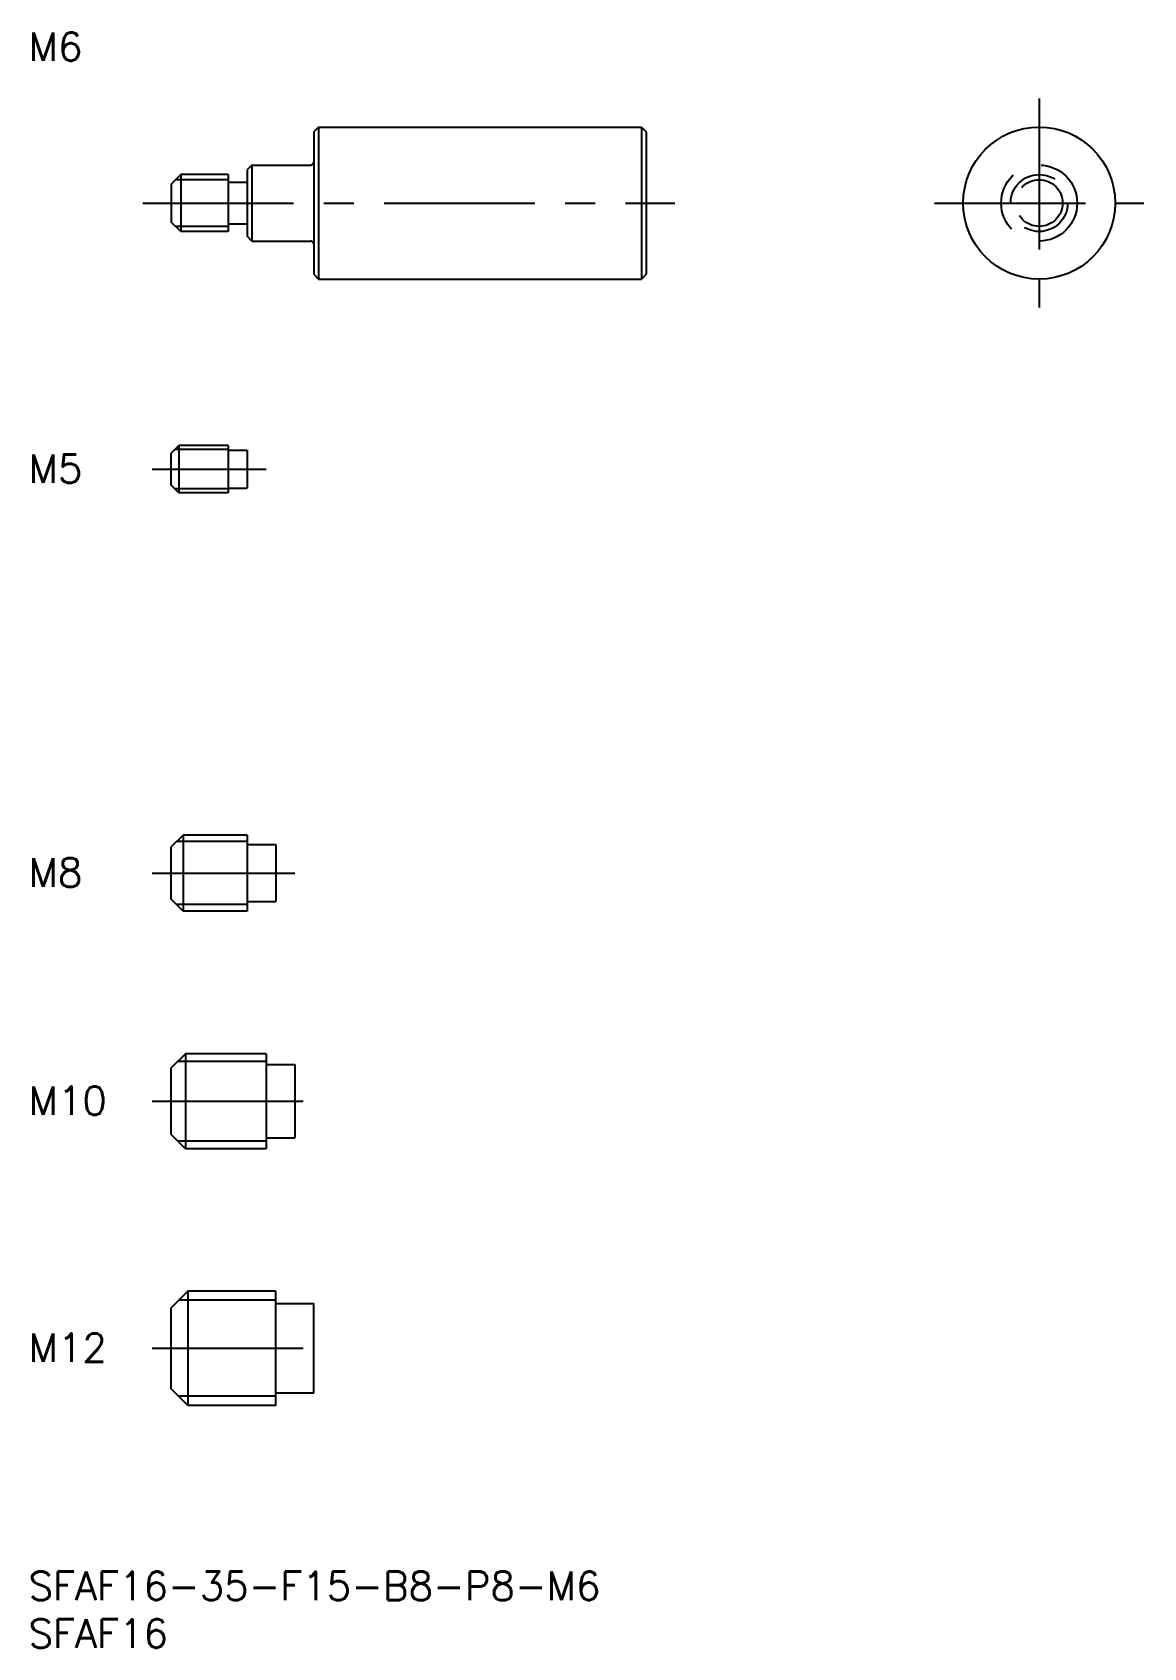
# Model space of a CAD drawing. Extents: x 0 to 117, y -8 to 162.
import ezdxf

# ---------------------------------------------------------------- set-up
doc = ezdxf.new("R2010")
doc.units = 0
doc.header["$LTSCALE"] = 0.5
doc.linetypes.add('CENTER', pattern=[50.8, 31.75, -6.35, 6.35, -6.35])
doc.linetypes.add('DASHED', pattern=[19.05, 12.7, -6.35])
for name, color, linetype in [('MSM_CENTER', 1, 'CENTER'), ('MSM_CONTINUOUS', 7, 'CONTINUOUS'), ('MSM_DASHED', 4, 'DASHED'), ('MSM_NARROW', 5, 'CONTINUOUS'), ('MSM_PART_NUMBER', 7, 'CONTINUOUS')]:
    doc.layers.add(name, color=color, linetype=linetype)
doc.styles.get("Standard").update_dxf_attribs({"font": 'txt.shx', "height": 1, "bigfont": 'bigfont.shx'})

# ---------------------------------------------------------------- blocks, each defined once
blk = doc.blocks.new('*U12')
at = {"layer": 'MSM_PART_NUMBER'}
blk.add_text('SFAF16-35-F15-B8-P8-M6', height=3, dxfattribs=at).set_placement((0, -3))
blk = doc.blocks.new('*U13')
at = {"layer": 'MSM_PART_NUMBER'}
blk.add_text('SFAF16', height=3, dxfattribs=at).set_placement((0, -8))
blk = doc.blocks.new('*U14')
at = {"layer": 'MSM_PART_NUMBER'}
blk.add_text('M12', height=3, dxfattribs=at).set_placement((0, 22.06))
blk = doc.blocks.new('*U15')
at = {"layer": 'MSM_PART_NUMBER'}
blk.add_text('M10', height=3, dxfattribs=at).set_placement((0, 48.06))
blk = doc.blocks.new('*U16')
at = {"layer": 'MSM_PART_NUMBER'}
blk.add_text('M8', height=3, dxfattribs=at).set_placement((0, 72.06))
blk = doc.blocks.new('*U17')
at = {"layer": 'MSM_PART_NUMBER'}
blk.add_text('M6', height=3, dxfattribs=at).set_placement((0, 158.96))
blk = doc.blocks.new('*U18')
at = {"layer": 'MSM_PART_NUMBER'}
blk.add_text('M5', height=3, dxfattribs=at).set_placement((0, 114.56))

msp = doc.modelspace()

# ---------------------------------------------------------------- linework, layer by layer
at = {"layer": 'MSM_CENTER'}
for p, q in [((106.34, 155), (106.34, 133)), ((12, 144), (68, 144)), ((95.34, 144), (117.34, 144)), ((13, 116), (25, 116)), ((13, 73.5), (28, 73.5)), ((13, 49.5), (30, 49.5)), ((13, 23.5), (32, 23.5))]:
    msp.add_line(p, q, dxfattribs=at)
at = {"layer": 'MSM_CONTINUOUS'}
for p, q in [((30.5, 152), (30, 151.5)), ((30, 151.5), (30, 136.5)), ((30.5, 152), (64.5, 152)), ((30.5, 152), (30.5, 136)), ((64.5, 152), (64.5, 136)), ((64.5, 152), (65, 151.5)), ((65, 151.5), (65, 136.5)), ((23.5, 148), (23, 147.5)), ((23.5, 148), (23.5, 140)), ((23.5, 148), (29.7, 148)), ((16, 147), (15, 146)), ((21, 147), (16, 147)), ((16, 147), (16, 141)), ((21, 147), (21, 141)), ((21, 146.2), (23, 146.2)), ((23, 147.5), (23, 140.5)), ((30, 147.5), (30, 140.5)), ((15, 146), (15, 142)), ((16, 141), (15, 142)), ((21, 141.8), (23, 141.8)), ((21, 141), (16, 141)), ((23.5, 140), (23, 140.5)), ((23.5, 140), (29.7, 140)), ((30, 136.5), (30.5, 136)), ((30.5, 136), (64.5, 136)), ((65, 136.5), (64.5, 136)), ((15.8, 118.5), (15, 117.7)), ((15, 114.3), (15, 117.7)), ((21, 118.5), (15.8, 118.5)), ((15.8, 118.5), (15.8, 113.5)), ((21, 118.5), (21, 113.5)), ((21, 118), (23, 118)), ((23, 118), (23, 114)), ((15.8, 113.5), (15, 114.3)), ((21, 114), (23, 114)), ((21, 113.5), (15.8, 113.5)), ((16.25, 77.5), (15, 76.25)), ((23, 77.5), (16.25, 77.5)), ((16.25, 77.5), (16.25, 69.5)), ((23, 77.5), (23, 69.5)), ((23, 76.5), (26, 76.5)), ((26, 76.5), (26, 70.5)), ((15, 70.75), (15, 76.25)), ((16.25, 69.5), (15, 70.75)), ((23, 70.5), (26, 70.5)), ((23, 69.5), (16.25, 69.5)), ((16.5, 54.5), (15, 53)), ((25, 54.5), (16.5, 54.5)), ((16.5, 54.5), (16.5, 44.5)), ((25, 54.5), (25, 44.5)), ((15, 46), (15, 53)), ((25, 53.35), (28, 53.35)), ((28, 53.35), (28, 45.65)), ((16.5, 44.5), (15, 46)), ((25, 44.5), (16.5, 44.5)), ((25, 45.65), (28, 45.65)), ((16.75, 29.5), (15, 27.75)), ((26, 29.5), (16.75, 29.5)), ((16.75, 29.5), (16.75, 17.5)), ((26, 17.5), (26, 29.5)), ((15, 19.25), (15, 27.75)), ((26, 28.2), (30, 28.2)), ((30, 18.8), (30, 28.2)), ((16.75, 17.5), (15, 19.25)), ((26, 18.8), (30, 18.8)), ((26, 17.5), (16.75, 17.5))]:
    msp.add_line(p, q, dxfattribs=at)
msp.add_circle((106.34, 144), 8, dxfattribs=at)
for centre, start, end in [((29.7, 148.3), 270, 0), ((29.7, 139.7), 0, 90)]:
    msp.add_arc(centre, 0.3, start, end, dxfattribs=at)
at = {"layer": 'MSM_DASHED'}
for radius in [4, 3, 2.46]:
    msp.add_circle((106.34, 144), radius, dxfattribs=at)
at = {"layer": 'MSM_NARROW'}
for p, q in [((21, 146.46), (15.46, 146.46)), ((21, 141.54), (15.46, 141.54)), ((21, 118.07), (15.37, 118.07)), ((21, 113.93), (15.37, 113.93)), ((23, 76.82), (15.57, 76.82)), ((23, 70.18), (15.57, 70.18)), ((25, 53.69), (15.69, 53.69)), ((25, 45.31), (15.69, 45.31)), ((26, 28.55), (15.8, 28.55)), ((26, 18.45), (15.8, 18.45))]:
    msp.add_line(p, q, dxfattribs=at)

# ---------------------------------------------------------------- block references
at = {"layer": 'MSM_CONTINUOUS'}
for name in ['*U17', '*U18', '*U16', '*U15', '*U14', '*U12', '*U13']:
    msp.add_blockref(name, (0, 0), dxfattribs=at)

doc.saveas('drawing.dxf')
